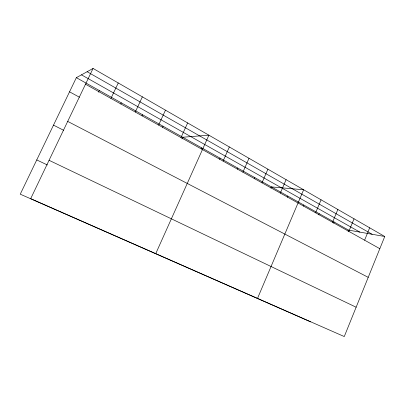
<?xml version="1.0" encoding="UTF-8"?>
<svg xmlns="http://www.w3.org/2000/svg" width="405" height="405" viewBox="0 0 405 405"><rect width="100%" height="100%" fill="white"/><g stroke="black" fill="none" stroke-linecap="round" stroke-linejoin="round"><path stroke-width="0.61" d="M384.75 236.5L344.27 336.555L30.684 198.663L93.059 68.445L384.75 236.5L348.528 230.106L76.353 77.669L20.25 194.182L310.686 321.874M364.606 240.19L369.664 227.807M348.067 231.225L348.528 230.106M348.852 231.387L354.041 218.806M332.53 222.264L337.851 209.481M333.614 223.155L334.09 222.021M315.601 212.802L321.064 199.807M318.695 214.822L319.175 213.668M303.304 206.155L303.775 205.041M257.504 298.404L303.649 189.773L271.38 186.902L270.889 188.047M287.368 197.255L287.849 196.126M280.341 193.099L286.107 179.668M261.979 182.837L267.902 169.179M254.365 178.752L254.846 177.643M237.249 169.194L237.745 168.06M242.904 172.176L248.994 158.289M223.079 161.099L229.346 146.964M219.535 159.297L220.047 158.147M201.214 148.994L201.71 147.881M155.738 253.657L208.909 135.189L182.716 137.239L181.946 138.94M180.984 137.573L187.636 122.933M158.613 125.074L165.473 110.165M162.506 127.312L163.012 126.208M142.054 115.881L142.575 114.757M135.285 112.038L142.363 96.851M120.811 104.009L121.348 102.87M110.94 98.43L118.25 82.954M98.496 92.183L99.291 90.517M76.353 77.669L93.059 68.445M36.744 159.929L47.395 164.977M49.061 160.304L356.137 307.223M53.501 125.125L63.62 130.283M67.696 121.394L368.221 277.349M69.538 91.819L79.456 97.22M85.506 84.215L379.819 248.69M81.466 74.844L359.822 232.1M87.131 71.715L372.119 234.272"/></g></svg>
